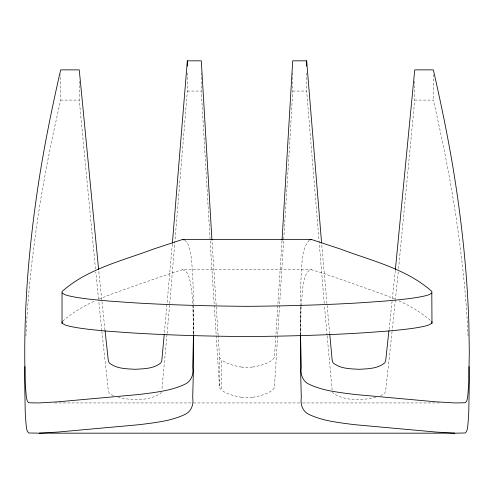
<?xml version="1.0" encoding="UTF-8"?>
<svg xmlns="http://www.w3.org/2000/svg" width="494" height="494" viewBox="0 0 494 494"><rect width="100%" height="100%" fill="white"/><g stroke="black" fill="none" stroke-linecap="round" stroke-linejoin="round"><path stroke-width="0.37" stroke-dasharray="2.47 1.85" d="M193.494 334.191L193.574 306.762M300.432 334.92L301.13 306.391M25.935 336.006C27.997 290.311 33.394 244.814 40.693 199.675L46.461 167.077L53.117 133.88L60.663 100.097L60.663 74.409M301.161 305.7L302.989 285.835L304.761 278.017L305.798 274.936L308.392 271.113L309.868 270.101L311.566 269.736L320.649 272.441L352.914 283.599L382.887 294.263L395.101 299.16M292.707 72.921L292.707 91.057L289.675 144.112L274.386 387.895M282.006 240.887L275.893 335.278M275.843 336.025L274.386 357.675M187.343 72.921L187.343 91.057L169.738 303.711M172.326 243.888L167.052 303.52M169.603 305.23L167.052 333.746M166.984 304.279L164.292 333.783M166.984 334.506L161.859 390.112M414.738 81.207L414.738 100.097L398.535 268.86M398.232 271.861L395.441 299.142M395.286 270.44L392.236 299.728M395.367 299.907L392.162 330.702M392.082 301.241L389.013 330.041M392.082 331.462L385.684 390.853L384.77 393.094L380.683 395.774M161.334 391.97L160.877 393.094C148.725 401.511 132.102 400.245 118.227 397.485M62.726 321.137C72.297 312.64 83.505 306.224 95.052 300.834M309.232 240.257C300.222 250.767 302.513 266.501 300.969 279.468C300.284 297.703 300.34 315.95 300.506 334.191M98.899 299.16L111.113 294.263L141.086 283.599L173.351 272.441L182.434 269.736L311.566 269.736M375.773 397.485C361.898 400.245 345.275 401.511 333.123 393.094L332.666 391.97M252.44 367.048L244.678 367.505L241.56 367.048M252.44 397.269L244.678 397.726L241.56 397.269M187.343 91.057L201.293 91.057L210.864 253.101L219.108 380.46L219.614 387.895L221.473 390.025L221.473 359.799L219.614 357.675L218.157 336.025M292.707 91.057L306.657 91.057L324.262 303.711M60.663 100.097L79.262 100.097L95.466 268.86M414.738 100.097L433.337 100.097C440.883 133.01 447.718 166.077 453.257 199.391L453.307 199.675C460.606 244.814 466.003 290.311 468.065 336.006M54.606 402.943L192.635 402.943M193.407 402.943L302.137 402.943M302.908 402.943L439.394 402.943M182.434 269.736C187.856 270.496 188.998 277.313 190.215 281.605C191.777 289.064 192.364 296.715 192.771 304.323M113.317 395.774L109.23 393.094L108.316 390.853L101.918 331.462M398.948 300.834C410.495 306.224 421.703 312.64 431.274 321.137M184.768 240.257L186.942 242.548L188.257 244.845L191.011 255.608L192.703 272.719L193.568 304.699M104.987 330.041L101.838 300.482M101.764 299.728L98.714 270.44M101.838 330.702L98.633 299.907M98.559 299.142L95.768 271.861M332.141 390.112L327.151 336.025M329.708 333.783L327.016 304.279M326.948 303.52L321.674 243.888M327.084 335.265L324.397 305.23M218.107 335.278L211.994 240.887M192.802 305.014L193.562 334.302L193.568 306.206M433.337 74.409L433.337 100.097M306.657 72.921L306.657 91.057M300.432 306.206L300.432 334.29M219.614 357.675L219.614 387.895M201.293 72.921L201.293 91.057M79.262 81.207L79.262 100.097M274.226 357.662A43.182 13.295 0 0 1 252.508 367.085M274.226 387.889A43.182 13.295 0 0 1 252.508 397.312M241.517 397.293A42.731 13.159 0 0 1 221.559 390.013M241.517 367.067A42.731 13.159 0 0 1 221.559 359.793"/><path stroke-width="0.74" d="M300.432 334.92L300.537 367.826L301.297 397.781C300.142 404.716 302.816 411.922 309.59 414.701A180.915 26.614 0 0 0 324.756 419.931L331.449 421.357A178.859 20.797 0 0 0 355.97 424.803L435.936 432.04L454.82 433.17L461.754 433.059L465.416 432.966L466.521 431.429A574.294 14.499 -90 0 0 467.46 428.341L467.676 426.779A574.053 8.688 90 0 0 468.781 411.823L469.3 382.362L469.053 366.579M193.487 334.876L192.703 367.555C193.858 374.495 191.184 381.701 184.41 384.474A180.915 26.614 0 0 1 169.244 389.704L162.551 391.137A178.859 20.797 0 0 1 138.03 394.583L58.064 401.813L39.18 402.943L32.246 402.838L28.584 402.74L27.479 401.202A574.294 14.499 90 0 1 26.54 398.121L26.324 396.552A574.053 8.688 90 0 1 25.219 381.596C22.915 310.572 29.276 239.51 40.693 169.448L40.743 169.164C46.282 135.856 53.117 102.783 60.663 69.87L79.262 69.87L98.633 269.681M24.947 366.579L24.7 382.362L25.219 411.823A574.053 8.688 90 0 0 26.324 426.779L26.54 428.341A574.294 14.499 -90 0 0 27.479 431.429L28.689 432.985L39.18 433.17L454.82 433.17M282.055 240.133L292.707 60.83L306.657 60.83L321.606 243.134M211.945 240.133L201.293 60.83L187.343 60.83L172.394 243.134M164.224 334.531L161.791 360.632L160.877 362.868C153.795 368.771 143.816 368.808 135.053 369.284C126.291 368.808 116.312 368.771 109.23 362.868L108.316 360.632L105.074 330.795M395.367 269.681L414.738 69.87L433.337 69.87C440.883 102.783 447.718 135.856 453.257 169.164L453.307 169.448C461.618 220.318 467.157 271.669 468.855 323.2L469.3 352.136L468.781 381.596A574.053 8.688 -90 0 1 467.676 396.552L467.46 398.121A574.294 14.499 90 0 1 466.521 401.202L465.416 402.74L461.754 402.838L454.82 402.943L435.936 401.813L355.97 394.583A178.859 20.797 0 0 1 331.449 391.137L324.756 389.704A180.915 26.614 0 0 1 309.59 384.474C302.816 381.701 300.142 374.495 301.297 367.555L300.513 334.876M388.926 330.795L385.684 360.632L384.77 362.868C377.688 368.771 367.709 368.808 358.947 369.284C350.184 368.808 340.205 368.771 333.123 362.868L332.209 360.632L329.776 334.531M62.022 293.01L62.201 291.361C87.895 268.582 122.351 260.826 153.653 249.007L182.434 239.51L311.566 239.51L340.347 249.007C371.649 260.826 406.105 268.582 431.799 291.361L431.978 323.23L428.78 324.99A208.462 13.925 0 0 1 384.011 331.351L365.739 332.666A207.566 14.869 0 0 1 247 336.556A207.566 14.869 0 0 1 128.267 332.666L109.989 331.351A208.462 13.925 0 0 1 65.22 324.99L62.022 323.23L62.022 293.01L65.22 294.764A208.462 13.925 0 0 0 109.989 301.124L128.261 302.445A207.566 14.869 0 0 0 247 306.336A207.566 14.869 0 0 0 365.733 302.445L384.011 301.124A208.462 13.925 0 0 0 428.78 294.764L431.978 293.01M62.022 323.23L62.201 321.588M309.868 239.88L311.566 239.51M39.18 433.17L58.064 432.04L138.03 424.803A178.859 20.797 0 0 0 162.551 421.357L169.244 419.931A180.915 26.614 0 0 0 184.41 414.701C191.184 411.928 193.858 404.716 192.703 397.781L193.463 367.826L193.568 334.92M182.434 239.51L184.132 239.88M431.799 321.588L431.978 323.23M306.657 60.83L306.657 66.122M187.343 60.83L187.343 66.122"/></g></svg>
